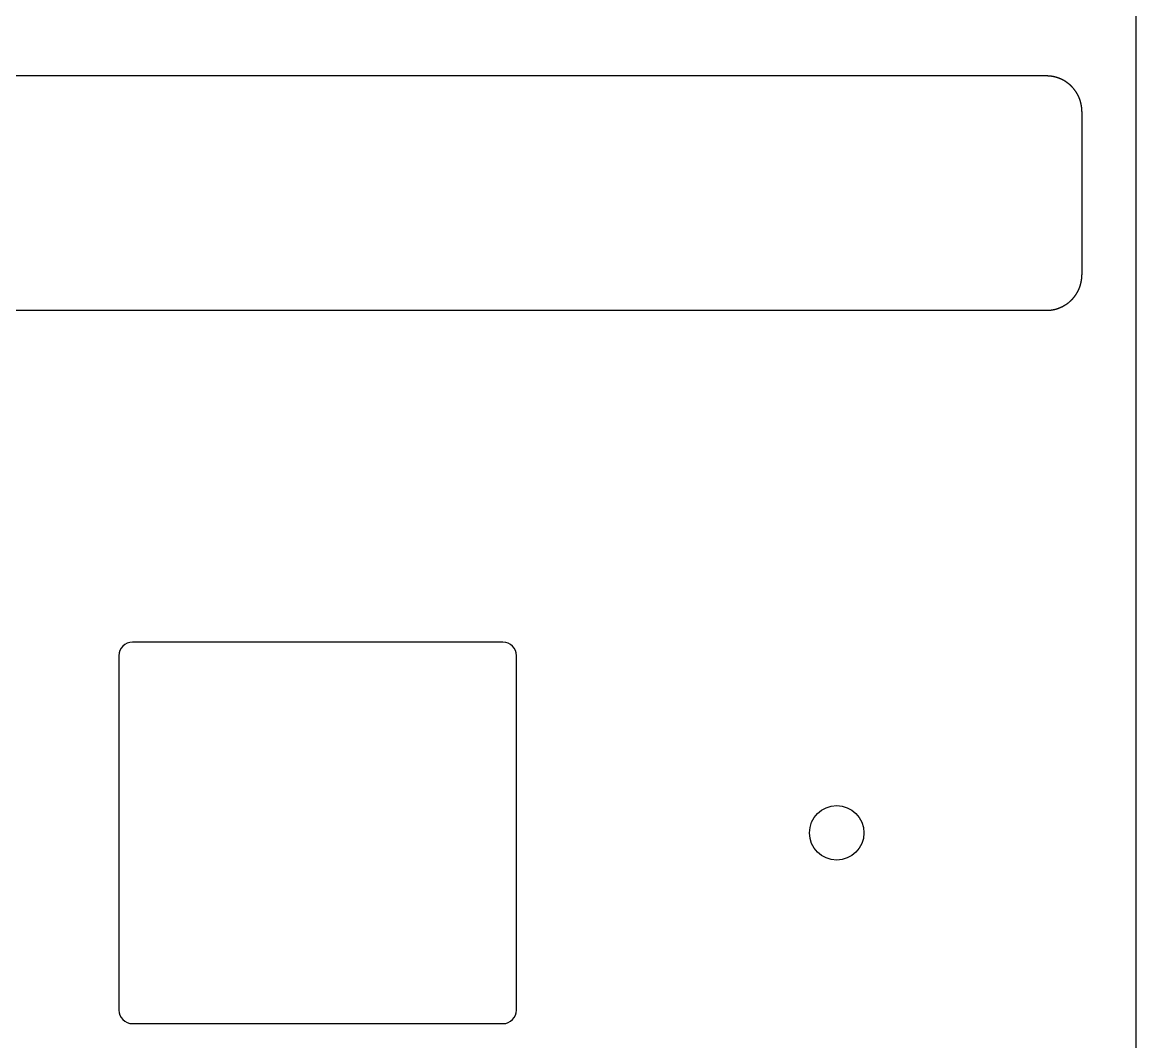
# Model space of a CAD drawing. Header units: millimetres. Extents: x -11 to 340, y -118 to 18.
# Drawn here: x 298.72 to 339.59, y -88.63 to -51.22 of the extents above; entities that cross this region are included whole.
import ezdxf

# ---------------------------------------------------------------- set-up
doc = ezdxf.new("R2010")
doc.units = ezdxf.units.MM
doc.header["$MEASUREMENT"] = 0
doc.layers.add('BLACK', color=7, linetype='CONTINUOUS')

msp = doc.modelspace()

# ---------------------------------------------------------------- linework, layer by layer
at = {"layer": 'BLACK', "linetype": 'Continuous'}
for p, q in [((339.58862, -45.435), (339.58862, -111.9925)), ((336.3125, -53.1875), (282.7125, -53.1875)), ((336.315089, -53.187503), (336.3125, -53.1875)), ((336.320245, -53.187523), (336.315089, -53.187503)), ((336.325397, -53.187563), (336.320245, -53.187523)), ((336.330548, -53.187623), (336.325397, -53.187563)), ((336.335694, -53.187703), (336.330548, -53.187623)), ((336.34084, -53.187803), (336.335694, -53.187703)), ((336.345982, -53.187923), (336.34084, -53.187803)), ((336.351123, -53.188063), (336.345982, -53.187923)), ((336.35626, -53.188223), (336.351123, -53.188063)), ((336.361396, -53.188403), (336.35626, -53.188223)), ((336.366527, -53.188602), (336.361396, -53.188403)), ((336.371658, -53.188822), (336.366527, -53.188602)), ((336.376783, -53.189062), (336.371658, -53.188822)), ((336.381909, -53.189321), (336.376783, -53.189062)), ((336.387029, -53.189601), (336.381909, -53.189321)), ((336.392149, -53.1899), (336.387029, -53.189601)), ((336.397263, -53.190219), (336.392149, -53.1899)), ((336.402377, -53.190558), (336.397263, -53.190219)), ((336.407486, -53.190917), (336.402377, -53.190558)), ((336.412594, -53.191296), (336.407486, -53.190917)), ((336.417696, -53.191695), (336.412594, -53.191296)), ((336.422798, -53.192113), (336.417696, -53.191695)), ((336.427894, -53.192551), (336.422798, -53.192113)), ((336.43299, -53.19301), (336.427894, -53.192551)), ((336.43808, -53.193488), (336.43299, -53.19301)), ((336.443169, -53.193985), (336.43808, -53.193488)), ((336.448252, -53.194503), (336.443169, -53.193985)), ((336.453335, -53.19504), (336.448252, -53.194503)), ((336.458411, -53.195597), (336.453335, -53.19504)), ((336.463487, -53.196174), (336.458411, -53.195597)), ((336.468557, -53.196771), (336.463487, -53.196174)), ((336.473625, -53.197387), (336.468557, -53.196771)), ((336.478688, -53.198023), (336.473625, -53.197387)), ((336.483749, -53.198679), (336.478688, -53.198023)), ((336.488805, -53.199354), (336.483749, -53.198679)), ((336.493859, -53.20005), (336.488805, -53.199354)), ((336.498906, -53.200764), (336.493859, -53.20005)), ((336.503953, -53.201499), (336.498906, -53.200764)), ((336.508993, -53.202253), (336.503953, -53.201499)), ((336.514032, -53.203027), (336.508993, -53.202253)), ((336.519064, -53.20382), (336.514032, -53.203027)), ((336.524095, -53.204634), (336.519064, -53.20382)), ((336.529119, -53.205466), (336.524095, -53.204634)), ((336.534142, -53.206319), (336.529119, -53.205466)), ((336.539158, -53.207191), (336.534142, -53.206319)), ((336.544172, -53.208083), (336.539158, -53.207191)), ((336.54918, -53.208994), (336.544172, -53.208083)), ((336.554186, -53.209924), (336.54918, -53.208994)), ((336.559185, -53.210875), (336.554186, -53.209924)), ((336.564182, -53.211845), (336.559185, -53.210875)), ((336.569172, -53.212834), (336.564182, -53.211845)), ((336.57416, -53.213843), (336.569172, -53.212834)), ((336.579141, -53.214871), (336.57416, -53.213843)), ((336.58412, -53.215919), (336.579141, -53.214871)), ((336.589092, -53.216986), (336.58412, -53.215919)), ((336.594061, -53.218073), (336.589092, -53.216986)), ((336.599024, -53.219179), (336.594061, -53.218073)), ((336.603984, -53.220305), (336.599024, -53.219179)), ((336.608937, -53.22145), (336.603984, -53.220305)), ((336.613887, -53.222615), (336.608937, -53.22145)), ((336.61883, -53.223798), (336.613887, -53.222615)), ((336.62377, -53.225002), (336.61883, -53.223798)), ((336.628703, -53.226224), (336.62377, -53.225002)), ((336.633633, -53.227467), (336.628703, -53.226224)), ((336.638555, -53.228728), (336.633633, -53.227467)), ((336.643475, -53.230009), (336.638555, -53.228728)), ((336.648387, -53.231308), (336.643475, -53.230009)), ((336.653296, -53.232628), (336.648387, -53.231308)), ((336.658197, -53.233966), (336.653296, -53.232628)), ((336.663095, -53.235324), (336.658197, -53.233966)), ((336.667985, -53.236701), (336.663095, -53.235324)), ((336.672872, -53.238098), (336.667985, -53.236701)), ((336.677751, -53.239513), (336.672872, -53.238098)), ((336.682626, -53.240948), (336.677751, -53.239513)), ((336.687494, -53.242401), (336.682626, -53.240948)), ((336.692358, -53.243875), (336.687494, -53.242401)), ((336.697214, -53.245367), (336.692358, -53.243875)), ((336.702066, -53.246878), (336.697214, -53.245367)), ((336.70691, -53.248408), (336.702066, -53.246878)), ((336.71175, -53.249958), (336.70691, -53.248408)), ((336.716582, -53.251526), (336.71175, -53.249958)), ((336.72141, -53.253114), (336.716582, -53.251526)), ((336.726229, -53.25472), (336.72141, -53.253114)), ((336.731044, -53.256346), (336.726229, -53.25472)), ((336.735851, -53.25799), (336.731044, -53.256346)), ((336.740654, -53.259654), (336.735851, -53.25799)), ((336.745448, -53.261336), (336.740654, -53.259654)), ((336.750237, -53.263038), (336.745448, -53.261336)), ((336.755018, -53.264758), (336.750237, -53.263038)), ((336.759794, -53.266497), (336.755018, -53.264758)), ((336.764562, -53.268255), (336.759794, -53.266497)), ((336.769324, -53.270032), (336.764562, -53.268255)), ((336.774078, -53.271828), (336.769324, -53.270032)), ((336.778827, -53.273642), (336.774078, -53.271828)), ((336.783567, -53.275475), (336.778827, -53.273642)), ((336.788302, -53.277328), (336.783567, -53.275475)), ((336.793028, -53.279198), (336.788302, -53.277328)), ((336.797749, -53.281088), (336.793028, -53.279198)), ((336.80246, -53.282995), (336.797749, -53.281088)), ((336.807166, -53.284922), (336.80246, -53.282995)), ((336.811863, -53.286867), (336.807166, -53.284922)), ((336.816555, -53.288832), (336.811863, -53.286867)), ((336.821237, -53.290814), (336.816555, -53.288832)), ((336.825913, -53.292815), (336.821237, -53.290814)), ((336.83058, -53.294834), (336.825913, -53.292815)), ((336.835241, -53.296873), (336.83058, -53.294834)), ((336.839892, -53.298929), (336.835241, -53.296873)), ((336.844538, -53.301004), (336.839892, -53.298929)), ((336.849173, -53.303097), (336.844538, -53.301004)), ((336.853803, -53.305209), (336.849173, -53.303097)), ((336.858423, -53.307339), (336.853803, -53.305209)), ((336.863036, -53.309487), (336.858423, -53.307339)), ((336.86764, -53.311654), (336.863036, -53.309487)), ((336.872237, -53.313839), (336.86764, -53.311654)), ((336.876824, -53.316042), (336.872237, -53.313839)), ((336.881405, -53.318263), (336.876824, -53.316042)), ((336.885975, -53.320503), (336.881405, -53.318263)), ((336.890539, -53.322761), (336.885975, -53.320503)), ((336.895092, -53.325036), (336.890539, -53.322761)), ((336.899639, -53.32733), (336.895092, -53.325036)), ((336.904175, -53.329642), (336.899639, -53.32733)), ((336.908704, -53.331972), (336.904175, -53.329642)), ((336.913223, -53.334319), (336.908704, -53.331972)), ((336.917734, -53.336685), (336.913223, -53.334319)), ((336.922235, -53.339069), (336.917734, -53.336685)), ((336.926728, -53.34147), (336.922235, -53.339069)), ((336.931211, -53.343889), (336.926728, -53.34147)), ((336.935686, -53.346327), (336.931211, -53.343889)), ((336.94015, -53.348782), (336.935686, -53.346327)), ((336.944607, -53.351255), (336.94015, -53.348782)), ((336.949052, -53.353745), (336.944607, -53.351255)), ((336.95349, -53.356253), (336.949052, -53.353745)), ((336.957917, -53.358778), (336.95349, -53.356253)), ((336.962335, -53.361322), (336.957917, -53.358778)), ((336.966743, -53.363882), (336.962335, -53.361322)), ((336.971142, -53.366461), (336.966743, -53.363882)), ((336.97553, -53.369056), (336.971142, -53.366461)), ((336.97991, -53.37167), (336.97553, -53.369056)), ((336.984278, -53.3743), (336.97991, -53.37167)), ((336.988638, -53.376948), (336.984278, -53.3743)), ((336.992986, -53.379613), (336.988638, -53.376948)), ((336.997326, -53.382295), (336.992986, -53.379613)), ((337.001654, -53.384995), (336.997326, -53.382295)), ((337.005972, -53.387712), (337.001654, -53.384995)), ((337.01028, -53.390445), (337.005972, -53.387712)), ((337.014578, -53.393197), (337.01028, -53.390445)), ((337.018865, -53.395965), (337.014578, -53.393197)), ((337.023142, -53.39875), (337.018865, -53.395965)), ((337.027407, -53.401552), (337.023142, -53.39875)), ((337.031663, -53.404371), (337.027407, -53.401552)), ((337.035907, -53.407207), (337.031663, -53.404371)), ((337.040141, -53.41006), (337.035907, -53.407207)), ((337.044363, -53.412929), (337.040141, -53.41006)), ((337.048576, -53.415815), (337.044363, -53.412929)), ((337.052776, -53.418718), (337.048576, -53.415815)), ((337.056966, -53.421638), (337.052776, -53.418718)), ((337.061144, -53.424574), (337.056966, -53.421638)), ((337.065312, -53.427527), (337.061144, -53.424574)), ((337.069467, -53.430496), (337.065312, -53.427527)), ((337.073612, -53.433482), (337.069467, -53.430496)), ((337.077745, -53.436484), (337.073612, -53.433482)), ((337.081867, -53.439502), (337.077745, -53.436484)), ((337.085977, -53.442537), (337.081867, -53.439502)), ((337.090075, -53.445588), (337.085977, -53.442537)), ((337.094161, -53.448655), (337.090075, -53.445588)), ((337.098237, -53.451739), (337.094161, -53.448655)), ((337.102299, -53.454838), (337.098237, -53.451739)), ((337.10635, -53.457954), (337.102299, -53.454838)), ((337.110389, -53.461085), (337.10635, -53.457954)), ((337.114416, -53.464233), (337.110389, -53.461085)), ((337.118431, -53.467396), (337.114416, -53.464233)), ((337.122434, -53.470575), (337.118431, -53.467396)), ((337.126424, -53.47377), (337.122434, -53.470575)), ((337.130402, -53.476981), (337.126424, -53.47377)), ((337.134367, -53.480207), (337.130402, -53.476981)), ((337.13832, -53.48345), (337.134367, -53.480207)), ((337.14226, -53.486707), (337.13832, -53.48345)), ((337.146189, -53.489981), (337.14226, -53.486707)), ((337.150104, -53.493269), (337.146189, -53.489981)), ((337.154006, -53.496573), (337.150104, -53.493269)), ((337.157895, -53.499893), (337.154006, -53.496573)), ((337.161772, -53.503228), (337.157895, -53.499893)), ((337.165636, -53.506577), (337.161772, -53.503228)), ((337.169487, -53.509943), (337.165636, -53.506577)), ((337.173324, -53.513323), (337.169487, -53.509943)), ((337.177149, -53.516718), (337.173324, -53.513323)), ((337.18096, -53.520129), (337.177149, -53.516718)), ((337.184758, -53.523554), (337.18096, -53.520129)), ((337.188543, -53.526994), (337.184758, -53.523554)), ((337.192314, -53.530449), (337.188543, -53.526994)), ((337.196072, -53.533919), (337.192314, -53.530449)), ((337.199816, -53.537404), (337.196072, -53.533919)), ((337.203546, -53.540903), (337.199816, -53.537404)), ((337.207263, -53.544417), (337.203546, -53.540903)), ((337.210966, -53.547945), (337.207263, -53.544417)), ((337.214656, -53.551488), (337.210966, -53.547945)), ((337.218331, -53.555045), (337.214656, -53.551488)), ((337.221993, -53.558617), (337.218331, -53.555045)), ((337.22564, -53.562203), (337.221993, -53.558617)), ((337.229274, -53.565803), (337.22564, -53.562203)), ((337.232893, -53.569417), (337.229274, -53.565803)), ((337.24009, -53.576688), (337.232893, -53.569417)), ((337.247229, -53.584015), (337.24009, -53.576688)), ((337.25431, -53.591397), (337.247229, -53.584015)), ((337.261333, -53.598834), (337.25431, -53.591397)), ((337.268297, -53.606326), (337.261333, -53.598834)), ((337.275203, -53.613871), (337.268297, -53.606326)), ((337.282048, -53.62147), (337.275203, -53.613871)), ((337.288834, -53.629121), (337.282048, -53.62147)), ((337.295559, -53.636825), (337.288834, -53.629121)), ((337.302223, -53.64458), (337.295559, -53.636825)), ((337.308826, -53.652387), (337.302223, -53.64458)), ((337.315367, -53.660244), (337.308826, -53.652387)), ((337.321845, -53.668152), (337.315367, -53.660244)), ((337.328261, -53.676109), (337.321845, -53.668152)), ((337.334613, -53.684115), (337.328261, -53.676109)), ((337.340902, -53.69217), (337.334613, -53.684115)), ((337.347127, -53.700272), (337.340902, -53.69217)), ((337.353287, -53.708422), (337.347127, -53.700272)), ((337.359383, -53.716619), (337.353287, -53.708422)), ((337.365413, -53.724862), (337.359383, -53.716619)), ((337.371378, -53.733151), (337.365413, -53.724862)), ((337.377277, -53.741485), (337.371378, -53.733151)), ((337.383109, -53.749864), (337.377277, -53.741485)), ((337.388875, -53.758287), (337.383109, -53.749864)), ((337.394573, -53.766753), (337.388875, -53.758287)), ((337.400204, -53.775262), (337.394573, -53.766753)), ((337.405768, -53.783814), (337.400204, -53.775262)), ((337.411263, -53.792407), (337.405768, -53.783814)), ((337.416689, -53.801042), (337.411263, -53.792407)), ((337.422047, -53.809717), (337.416689, -53.801042)), ((337.427336, -53.818433), (337.422047, -53.809717)), ((337.432555, -53.827188), (337.427336, -53.818433)), ((337.437704, -53.835983), (337.432555, -53.827188)), ((337.442783, -53.844815), (337.437704, -53.835983)), ((337.447792, -53.853686), (337.442783, -53.844815)), ((337.45273, -53.862594), (337.447792, -53.853686)), ((337.457597, -53.871539), (337.45273, -53.862594)), ((337.462393, -53.88052), (337.457597, -53.871539)), ((337.467117, -53.889537), (337.462393, -53.88052)), ((337.47177, -53.89859), (337.467117, -53.889537)), ((337.47635, -53.907677), (337.47177, -53.89859)), ((337.480859, -53.916798), (337.47635, -53.907677)), ((337.485294, -53.925952), (337.480859, -53.916798)), ((337.489657, -53.93514), (337.485294, -53.925952)), ((337.493947, -53.94436), (337.489657, -53.93514)), ((337.498163, -53.953612), (337.493947, -53.94436)), ((337.502306, -53.962896), (337.498163, -53.953612)), ((337.506375, -53.97221), (337.502306, -53.962896)), ((337.510371, -53.981555), (337.506375, -53.97221)), ((337.514292, -53.99093), (337.510371, -53.981555)), ((337.518139, -54.000334), (337.514292, -53.99093)), ((337.521911, -54.009767), (337.518139, -54.000334)), ((337.525608, -54.019228), (337.521911, -54.009767)), ((337.529231, -54.028717), (337.525608, -54.019228)), ((337.532778, -54.038234), (337.529231, -54.028717)), ((337.53625, -54.047777), (337.532778, -54.038234)), ((337.539647, -54.057347), (337.53625, -54.047777)), ((337.542968, -54.066943), (337.539647, -54.057347)), ((337.546213, -54.076564), (337.542968, -54.066943)), ((337.549383, -54.08621), (337.546213, -54.076564)), ((337.552476, -54.09588), (337.549383, -54.08621)), ((337.555493, -54.105574), (337.552476, -54.09588)), ((337.558433, -54.115292), (337.555493, -54.105574)), ((337.561297, -54.125033), (337.558433, -54.115292)), ((337.564084, -54.134796), (337.561297, -54.125033)), ((337.566795, -54.144582), (337.564084, -54.134796)), ((337.569428, -54.154389), (337.566795, -54.144582)), ((337.571985, -54.164217), (337.569428, -54.154389)), ((337.574464, -54.174066), (337.571985, -54.164217)), ((337.576866, -54.183936), (337.574464, -54.174066)), ((337.579191, -54.193825), (337.576866, -54.183936)), ((337.581438, -54.203734), (337.579191, -54.193825)), ((337.583607, -54.213662), (337.581438, -54.203734)), ((337.585699, -54.223608), (337.583607, -54.213662)), ((337.587713, -54.233573), (337.585699, -54.223608)), ((337.589649, -54.243555), (337.587713, -54.233573)), ((337.591507, -54.253555), (337.589649, -54.243555)), ((337.593286, -54.263572), (337.591507, -54.253555)), ((337.594988, -54.273606), (337.593286, -54.263572)), ((337.596611, -54.283655), (337.594988, -54.273606)), ((337.598155, -54.293721), (337.596611, -54.283655)), ((337.599622, -54.303802), (337.598155, -54.293721)), ((337.601009, -54.313898), (337.599622, -54.303802)), ((337.602318, -54.324009), (337.601009, -54.313898)), ((337.603548, -54.334134), (337.602318, -54.324009)), ((337.6047, -54.344273), (337.603548, -54.334134)), ((337.605772, -54.354426), (337.6047, -54.344273)), ((337.606766, -54.364592), (337.605772, -54.354426)), ((337.60768, -54.374771), (337.606766, -54.364592)), ((337.608516, -54.384963), (337.60768, -54.374771)), ((337.609272, -54.395167), (337.608516, -54.384963)), ((337.609948, -54.405383), (337.609272, -54.395167)), ((337.610546, -54.41561), (337.609948, -54.405383)), ((337.611064, -54.425849), (337.610546, -54.41561)), ((337.611502, -54.436098), (337.611064, -54.425849)), ((337.611861, -54.446359), (337.611502, -54.436098)), ((337.612141, -54.456629), (337.611861, -54.446359)), ((337.61234, -54.46691), (337.612141, -54.456629)), ((337.61246, -54.4772), (337.61234, -54.46691)), ((337.6125, -54.4875), (337.61246, -54.4772)), ((337.6125, -54.4875), (337.6125, -60.4875)), ((337.612497, -60.490089), (337.6125, -60.4875)), ((337.54528, -60.901229), (337.546886, -60.89641)), ((337.546886, -60.89641), (337.548474, -60.891582)), ((337.548474, -60.891582), (337.550042, -60.88675)), ((337.550042, -60.88675), (337.551592, -60.88191)), ((337.551592, -60.88191), (337.553122, -60.877066)), ((337.553122, -60.877066), (337.554633, -60.872214)), ((337.554633, -60.872214), (337.556125, -60.867358)), ((337.556125, -60.867358), (337.557599, -60.862494)), ((337.557599, -60.862494), (337.559052, -60.857626)), ((337.559052, -60.857626), (337.560487, -60.852751)), ((337.560487, -60.852751), (337.561902, -60.847872)), ((337.561902, -60.847872), (337.563299, -60.842985)), ((337.563299, -60.842985), (337.564676, -60.838095)), ((337.564676, -60.838095), (337.566034, -60.833197)), ((337.566034, -60.833197), (337.567372, -60.828296)), ((337.567372, -60.828296), (337.568692, -60.823387)), ((337.568692, -60.823387), (337.569991, -60.818475)), ((337.569991, -60.818475), (337.571272, -60.813555)), ((337.571272, -60.813555), (337.572533, -60.808633)), ((337.572533, -60.808633), (337.573776, -60.803703)), ((337.573776, -60.803703), (337.574998, -60.79877)), ((337.574998, -60.79877), (337.576202, -60.79383)), ((337.576202, -60.79383), (337.577385, -60.788887)), ((337.577385, -60.788887), (337.57855, -60.783937)), ((337.57855, -60.783937), (337.579695, -60.778984)), ((337.579695, -60.778984), (337.580821, -60.774024)), ((337.580821, -60.774024), (337.581927, -60.769061)), ((337.581927, -60.769061), (337.583014, -60.764092)), ((337.583014, -60.764092), (337.584081, -60.75912)), ((337.584081, -60.75912), (337.585129, -60.754141)), ((337.585129, -60.754141), (337.586157, -60.74916)), ((337.586157, -60.74916), (337.587166, -60.744172)), ((337.587166, -60.744172), (337.588155, -60.739182)), ((337.588155, -60.739182), (337.589125, -60.734185)), ((337.589125, -60.734185), (337.590076, -60.729186)), ((337.590076, -60.729186), (337.591006, -60.72418)), ((337.591006, -60.72418), (337.591917, -60.719172)), ((337.591917, -60.719172), (337.592809, -60.714158)), ((337.592809, -60.714158), (337.593681, -60.709142)), ((337.593681, -60.709142), (337.594534, -60.704119)), ((337.594534, -60.704119), (337.595366, -60.699095)), ((337.595366, -60.699095), (337.59618, -60.694064)), ((337.59618, -60.694064), (337.596973, -60.689032)), ((337.596973, -60.689032), (337.597747, -60.683993)), ((337.597747, -60.683993), (337.598501, -60.678953)), ((337.598501, -60.678953), (337.599236, -60.673906)), ((337.599236, -60.673906), (337.59995, -60.668859)), ((337.59995, -60.668859), (337.600646, -60.663805)), ((337.600646, -60.663805), (337.601321, -60.658749)), ((337.601321, -60.658749), (337.601977, -60.653688)), ((337.601977, -60.653688), (337.602613, -60.648625)), ((337.602613, -60.648625), (337.603229, -60.643557)), ((337.603229, -60.643557), (337.603826, -60.638487)), ((337.603826, -60.638487), (337.604403, -60.633411)), ((337.604403, -60.633411), (337.60496, -60.628335)), ((337.60496, -60.628335), (337.605497, -60.623252)), ((337.605497, -60.623252), (337.606015, -60.618169)), ((337.606015, -60.618169), (337.606512, -60.61308)), ((337.606512, -60.61308), (337.60699, -60.60799)), ((337.60699, -60.60799), (337.607449, -60.602894)), ((337.607449, -60.602894), (337.607887, -60.597798)), ((337.607887, -60.597798), (337.608305, -60.592696)), ((337.608305, -60.592696), (337.608704, -60.587594)), ((337.608704, -60.587594), (337.609083, -60.582486)), ((337.609083, -60.582486), (337.609442, -60.577377)), ((337.609442, -60.577377), (337.609781, -60.572263)), ((337.609781, -60.572263), (337.6101, -60.567149)), ((337.6101, -60.567149), (337.610399, -60.562029)), ((337.610399, -60.562029), (337.610679, -60.556909)), ((337.610679, -60.556909), (337.610938, -60.551783)), ((337.610938, -60.551783), (337.611178, -60.546658)), ((337.611178, -60.546658), (337.611398, -60.541527)), ((337.611398, -60.541527), (337.611597, -60.536396)), ((337.611597, -60.536396), (337.611777, -60.53126)), ((337.611777, -60.53126), (337.611937, -60.526123)), ((337.611937, -60.526123), (337.612077, -60.520982)), ((337.612077, -60.520982), (337.612197, -60.51584)), ((337.612197, -60.51584), (337.612297, -60.510694)), ((337.612297, -60.510694), (337.612377, -60.505548)), ((337.612377, -60.505548), (337.612437, -60.500397)), ((337.612437, -60.500397), (337.612477, -60.495245)), ((337.612477, -60.495245), (337.612497, -60.490089)), ((337.319793, -61.309367), (337.323019, -61.305402)), ((337.323019, -61.305402), (337.32623, -61.301424)), ((337.32623, -61.301424), (337.329425, -61.297434)), ((337.329425, -61.297434), (337.332604, -61.293431)), ((337.332604, -61.293431), (337.335767, -61.289416)), ((337.335767, -61.289416), (337.338915, -61.285389)), ((337.338915, -61.285389), (337.342046, -61.28135)), ((337.342046, -61.28135), (337.345162, -61.277299)), ((337.345162, -61.277299), (337.348261, -61.273237)), ((337.348261, -61.273237), (337.351345, -61.269161)), ((337.351345, -61.269161), (337.354412, -61.265075)), ((337.354412, -61.265075), (337.357463, -61.260977)), ((337.357463, -61.260977), (337.360498, -61.256867)), ((337.360498, -61.256867), (337.363516, -61.252745)), ((337.363516, -61.252745), (337.366518, -61.248612)), ((337.366518, -61.248612), (337.369504, -61.244467)), ((337.369504, -61.244467), (337.372473, -61.240312)), ((337.372473, -61.240312), (337.375426, -61.236144)), ((337.375426, -61.236144), (337.378362, -61.231966)), ((337.378362, -61.231966), (337.381282, -61.227776)), ((337.381282, -61.227776), (337.384185, -61.223576)), ((337.384185, -61.223576), (337.387071, -61.219363)), ((337.387071, -61.219363), (337.38994, -61.215141)), ((337.38994, -61.215141), (337.392793, -61.210907)), ((337.392793, -61.210907), (337.395629, -61.206663)), ((337.395629, -61.206663), (337.398448, -61.202407)), ((337.398448, -61.202407), (337.40125, -61.198142)), ((337.40125, -61.198142), (337.404035, -61.193865)), ((337.404035, -61.193865), (337.406803, -61.189578)), ((337.406803, -61.189578), (337.409555, -61.18528)), ((337.409555, -61.18528), (337.412288, -61.180972)), ((337.412288, -61.180972), (337.415005, -61.176654)), ((337.415005, -61.176654), (337.417705, -61.172326)), ((337.417705, -61.172326), (337.420387, -61.167986)), ((337.420387, -61.167986), (337.423052, -61.163638)), ((337.423052, -61.163638), (337.4257, -61.159278)), ((337.4257, -61.159278), (337.42833, -61.15491)), ((337.42833, -61.15491), (337.430944, -61.15053)), ((337.430944, -61.15053), (337.433539, -61.146142)), ((337.433539, -61.146142), (337.436118, -61.141743)), ((337.436118, -61.141743), (337.438678, -61.137335)), ((337.438678, -61.137335), (337.441222, -61.132917)), ((337.441222, -61.132917), (337.443747, -61.12849)), ((337.443747, -61.12849), (337.446255, -61.124052)), ((337.446255, -61.124052), (337.448745, -61.119607)), ((337.448745, -61.119607), (337.451218, -61.11515)), ((337.451218, -61.11515), (337.453673, -61.110686)), ((337.453673, -61.110686), (337.456111, -61.106211)), ((337.456111, -61.106211), (337.45853, -61.101728)), ((337.45853, -61.101728), (337.460931, -61.097235)), ((337.460931, -61.097235), (337.463315, -61.092734)), ((337.463315, -61.092734), (337.465681, -61.088223)), ((337.465681, -61.088223), (337.468028, -61.083704)), ((337.468028, -61.083704), (337.470358, -61.079175)), ((337.470358, -61.079175), (337.47267, -61.074639)), ((337.47267, -61.074639), (337.474964, -61.070092)), ((337.474964, -61.070092), (337.477239, -61.065539)), ((337.477239, -61.065539), (337.479497, -61.060975)), ((337.479497, -61.060975), (337.481737, -61.056405)), ((337.481737, -61.056405), (337.483958, -61.051824)), ((337.483958, -61.051824), (337.486161, -61.047237)), ((337.486161, -61.047237), (337.488346, -61.04264)), ((337.488346, -61.04264), (337.490513, -61.038036)), ((337.490513, -61.038036), (337.492661, -61.033423)), ((337.492661, -61.033423), (337.494791, -61.028803)), ((337.494791, -61.028803), (337.496903, -61.024173)), ((337.496903, -61.024173), (337.498996, -61.019538)), ((337.498996, -61.019538), (337.501071, -61.014892)), ((337.501071, -61.014892), (337.503127, -61.010241)), ((337.503127, -61.010241), (337.505166, -61.00558)), ((337.505166, -61.00558), (337.507185, -61.000913)), ((337.507185, -61.000913), (337.509186, -60.996237)), ((337.509186, -60.996237), (337.511168, -60.991555)), ((337.511168, -60.991555), (337.513133, -60.986863)), ((337.513133, -60.986863), (337.515078, -60.982166)), ((337.515078, -60.982166), (337.517005, -60.97746)), ((337.517005, -60.97746), (337.518912, -60.972749)), ((337.518912, -60.972749), (337.520802, -60.968028)), ((337.520802, -60.968028), (337.522672, -60.963302)), ((337.522672, -60.963302), (337.524525, -60.958567)), ((337.524525, -60.958567), (337.526358, -60.953827)), ((337.526358, -60.953827), (337.528172, -60.949078)), ((337.528172, -60.949078), (337.529968, -60.944324)), ((337.529968, -60.944324), (337.531745, -60.939562)), ((337.531745, -60.939562), (337.533503, -60.934794)), ((337.533503, -60.934794), (337.535242, -60.930018)), ((337.535242, -60.930018), (337.536962, -60.925237)), ((337.536962, -60.925237), (337.538664, -60.920448)), ((337.538664, -60.920448), (337.540346, -60.915654)), ((337.540346, -60.915654), (337.54201, -60.910851)), ((337.54201, -60.910851), (337.543654, -60.906044)), ((337.543654, -60.906044), (337.54528, -60.901229)), ((336.742653, -61.714647), (336.752223, -61.71125)), ((336.752223, -61.71125), (336.761766, -61.707778)), ((336.761766, -61.707778), (336.771283, -61.704231)), ((336.771283, -61.704231), (336.780772, -61.700608)), ((336.780772, -61.700608), (336.790233, -61.696911)), ((336.790233, -61.696911), (336.799666, -61.693139)), ((336.799666, -61.693139), (336.80907, -61.689292)), ((336.80907, -61.689292), (336.818445, -61.685371)), ((336.818445, -61.685371), (336.82779, -61.681375)), ((336.82779, -61.681375), (336.837104, -61.677306)), ((336.837104, -61.677306), (336.846388, -61.673163)), ((336.846388, -61.673163), (336.85564, -61.668947)), ((336.85564, -61.668947), (336.86486, -61.664657)), ((336.86486, -61.664657), (336.874048, -61.660294)), ((336.874048, -61.660294), (336.883202, -61.655859)), ((336.883202, -61.655859), (336.892323, -61.65135)), ((336.892323, -61.65135), (336.90141, -61.64677)), ((336.90141, -61.64677), (336.910463, -61.642117)), ((336.910463, -61.642117), (336.91948, -61.637393)), ((336.91948, -61.637393), (336.928461, -61.632597)), ((336.928461, -61.632597), (336.937406, -61.62773)), ((336.937406, -61.62773), (336.946314, -61.622792)), ((336.946314, -61.622792), (336.955185, -61.617783)), ((336.955185, -61.617783), (336.964017, -61.612704)), ((336.964017, -61.612704), (336.972812, -61.607555)), ((336.972812, -61.607555), (336.981567, -61.602336)), ((336.981567, -61.602336), (336.990283, -61.597047)), ((336.990283, -61.597047), (336.998958, -61.591689)), ((336.998958, -61.591689), (337.007593, -61.586263)), ((337.007593, -61.586263), (337.016186, -61.580768)), ((337.016186, -61.580768), (337.024738, -61.575204)), ((337.024738, -61.575204), (337.033247, -61.569573)), ((337.033247, -61.569573), (337.041713, -61.563875)), ((337.041713, -61.563875), (337.050136, -61.558109)), ((337.050136, -61.558109), (337.058515, -61.552277)), ((337.058515, -61.552277), (337.066849, -61.546378)), ((337.066849, -61.546378), (337.075138, -61.540413)), ((337.075138, -61.540413), (337.083381, -61.534383)), ((337.083381, -61.534383), (337.091578, -61.528287)), ((337.091578, -61.528287), (337.099728, -61.522127)), ((337.099728, -61.522127), (337.10783, -61.515902)), ((337.10783, -61.515902), (337.115885, -61.509613)), ((337.115885, -61.509613), (337.123891, -61.503261)), ((337.123891, -61.503261), (337.131848, -61.496845)), ((337.131848, -61.496845), (337.139756, -61.490367)), ((337.139756, -61.490367), (337.147613, -61.483826)), ((337.147613, -61.483826), (337.15542, -61.477223)), ((337.15542, -61.477223), (337.163175, -61.470559)), ((337.163175, -61.470559), (337.170879, -61.463834)), ((337.170879, -61.463834), (337.17853, -61.457048)), ((337.17853, -61.457048), (337.186129, -61.450203)), ((337.186129, -61.450203), (337.193674, -61.443297)), ((337.193674, -61.443297), (337.201166, -61.436333)), ((337.201166, -61.436333), (337.208603, -61.42931)), ((337.208603, -61.42931), (337.215985, -61.422229)), ((337.215985, -61.422229), (337.223312, -61.41509)), ((337.223312, -61.41509), (337.230583, -61.407893)), ((337.230583, -61.407893), (337.234197, -61.404274)), ((337.234197, -61.404274), (337.237797, -61.40064)), ((337.237797, -61.40064), (337.241383, -61.396993)), ((337.241383, -61.396993), (337.244955, -61.393331)), ((337.244955, -61.393331), (337.248512, -61.389656)), ((337.248512, -61.389656), (337.252055, -61.385966)), ((337.252055, -61.385966), (337.255583, -61.382263)), ((337.255583, -61.382263), (337.259097, -61.378546)), ((337.259097, -61.378546), (337.262596, -61.374816)), ((337.262596, -61.374816), (337.266081, -61.371072)), ((337.266081, -61.371072), (337.269551, -61.367314)), ((337.269551, -61.367314), (337.273006, -61.363543)), ((337.273006, -61.363543), (337.276446, -61.359758)), ((337.276446, -61.359758), (337.279871, -61.35596)), ((337.279871, -61.35596), (337.283282, -61.352149)), ((337.283282, -61.352149), (337.286677, -61.348324)), ((337.286677, -61.348324), (337.290057, -61.344487)), ((337.290057, -61.344487), (337.293423, -61.340636)), ((337.293423, -61.340636), (337.296772, -61.336772)), ((337.296772, -61.336772), (337.300107, -61.332895)), ((337.300107, -61.332895), (337.303427, -61.329006)), ((337.303427, -61.329006), (337.306731, -61.325104)), ((337.306731, -61.325104), (337.310019, -61.321189)), ((337.310019, -61.321189), (337.313293, -61.31726)), ((337.313293, -61.31726), (337.31655, -61.31332)), ((337.31655, -61.31332), (337.319793, -61.309367)), ((282.7125, -61.7875), (336.3125, -61.7875)), ((336.3125, -61.7875), (336.3228, -61.78746)), ((336.3228, -61.78746), (336.33309, -61.78734)), ((336.33309, -61.78734), (336.343371, -61.787141)), ((336.343371, -61.787141), (336.353641, -61.786861)), ((336.353641, -61.786861), (336.363902, -61.786502)), ((336.363902, -61.786502), (336.374151, -61.786064)), ((336.374151, -61.786064), (336.38439, -61.785546)), ((336.38439, -61.785546), (336.394617, -61.784948)), ((336.394617, -61.784948), (336.404833, -61.784272)), ((336.404833, -61.784272), (336.415037, -61.783516)), ((336.415037, -61.783516), (336.425229, -61.78268)), ((336.425229, -61.78268), (336.435408, -61.781766)), ((336.435408, -61.781766), (336.445574, -61.780772)), ((336.445574, -61.780772), (336.455727, -61.7797)), ((336.455727, -61.7797), (336.465866, -61.778548)), ((336.465866, -61.778548), (336.475991, -61.777318)), ((336.475991, -61.777318), (336.486102, -61.776009)), ((336.486102, -61.776009), (336.496198, -61.774622)), ((336.496198, -61.774622), (336.506279, -61.773155)), ((336.506279, -61.773155), (336.516345, -61.771611)), ((336.516345, -61.771611), (336.526394, -61.769988)), ((336.526394, -61.769988), (336.536428, -61.768286)), ((336.536428, -61.768286), (336.546445, -61.766507)), ((336.546445, -61.766507), (336.556445, -61.764649)), ((336.556445, -61.764649), (336.566427, -61.762713)), ((336.566427, -61.762713), (336.576392, -61.760699)), ((336.576392, -61.760699), (336.586338, -61.758607)), ((336.586338, -61.758607), (336.596266, -61.756438)), ((336.596266, -61.756438), (336.606175, -61.754191)), ((336.606175, -61.754191), (336.616064, -61.751866)), ((336.616064, -61.751866), (336.625934, -61.749464)), ((336.625934, -61.749464), (336.635783, -61.746985)), ((336.635783, -61.746985), (336.645611, -61.744428)), ((336.645611, -61.744428), (336.655418, -61.741795)), ((336.655418, -61.741795), (336.665204, -61.739084)), ((336.665204, -61.739084), (336.674967, -61.736297)), ((336.674967, -61.736297), (336.684708, -61.733433)), ((336.684708, -61.733433), (336.694426, -61.730493)), ((336.694426, -61.730493), (336.70412, -61.727476)), ((336.70412, -61.727476), (336.71379, -61.724383)), ((336.71379, -61.724383), (336.723436, -61.721213)), ((336.723436, -61.721213), (336.733057, -61.717968)), ((336.733057, -61.717968), (336.742653, -61.714647)), ((316.3625, -73.9625), (302.7625, -73.9625)), ((302.2625, -74.4625), (302.2625, -87.4625)), ((316.8625, -87.4625), (316.8625, -74.4625)), ((302.7625, -87.9625), (316.3625, -87.9625))]:
    msp.add_line(p, q, dxfattribs=at)
at = {"layer": 'BLACK'}
msp.add_circle((328.6125, -80.9625), 1, dxfattribs=at)
for centre, start, end in [((302.7625, -74.4625), 90, 180), ((316.3625, -74.4625), 0, 90), ((302.7625, -87.4625), 180, 270), ((316.3625, -87.4625), 270, 0)]:
    msp.add_arc(centre, 0.5, start, end, dxfattribs=at)

doc.saveas('drawing.dxf')
